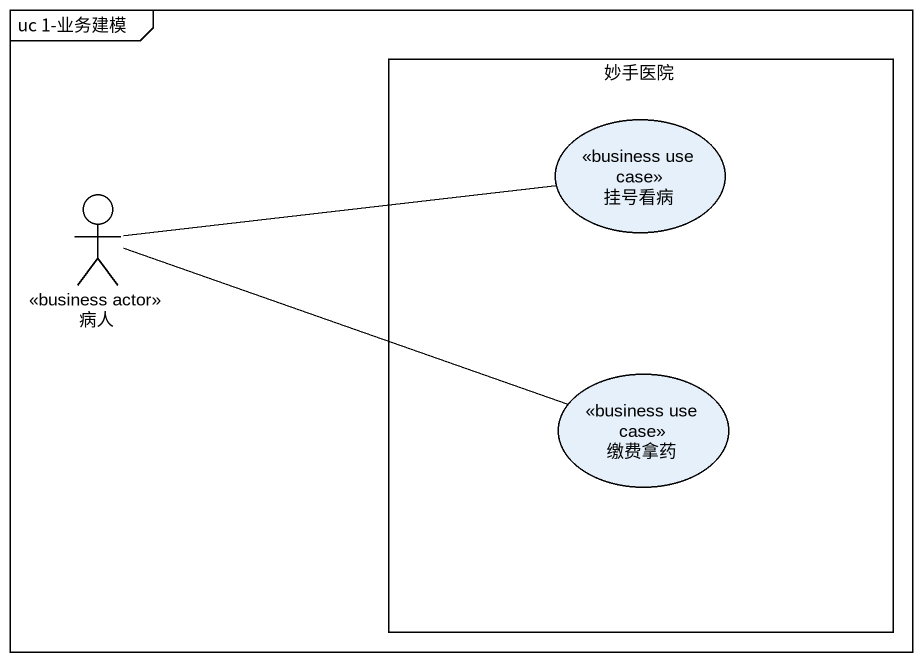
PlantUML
@startuml
mainframe uc 1-业务建模
rectangle 妙手医院 {
  usecase 挂号看病 <<business use case>>
  usecase 缴费拿药 <<business use case>>
}
actor 病人 <<business actor>>
病人 -right- 挂号看病
病人 -right- 缴费拿药
@enduml
